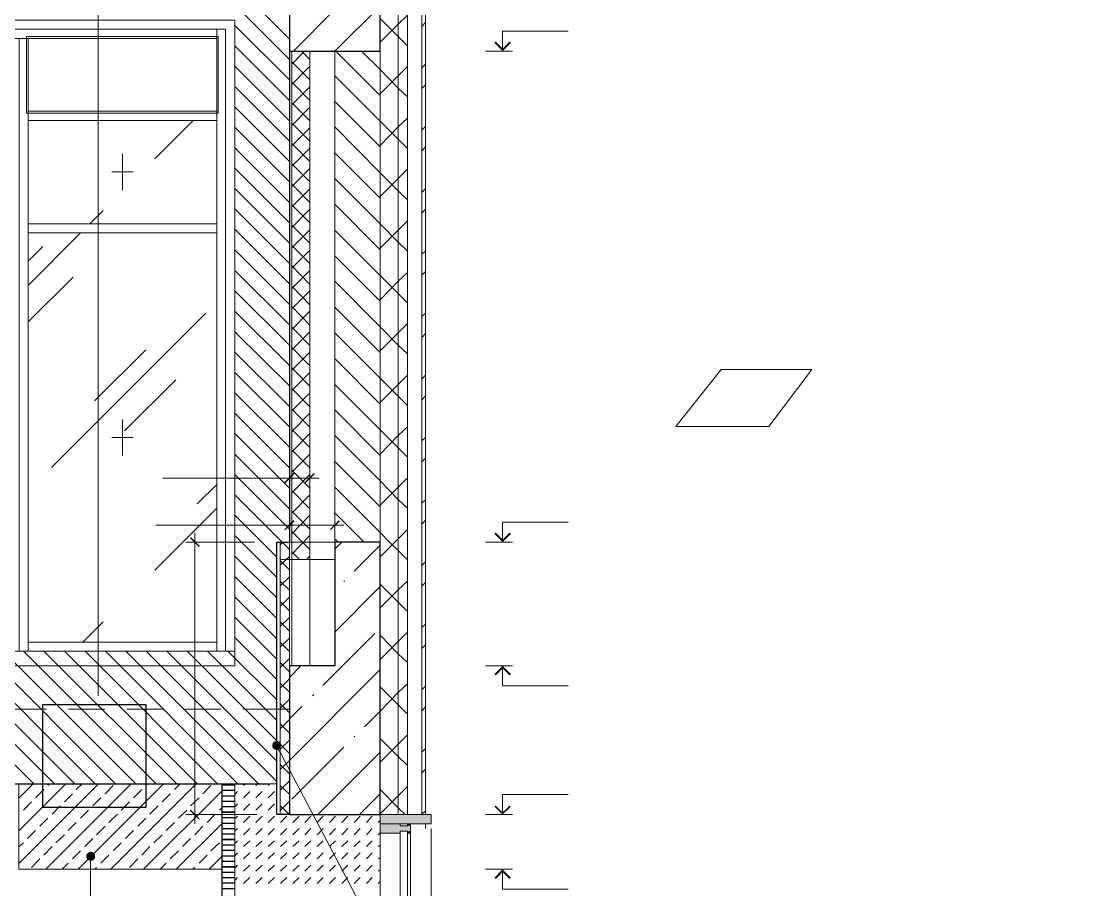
# Model space of a CAD drawing. Header units: millimetres. Extents: x -356862 to 418287, y 0 to 839748.
# Drawn here: x 350587 to 356496, y 796094 to 800869 of the extents above; entities that cross this region are included whole.
import ezdxf

# ---------------------------------------------------------------- set-up
doc = ezdxf.new("R2010")
doc.units = ezdxf.units.MM
doc.layers.add('PDF _Геометрия', color=7, linetype='Continuous', true_color=0xbababa)
doc.layers.add('PDF _Сплошная заливка', color=7, linetype='Continuous', true_color=0xf50000)

msp = doc.modelspace()

# ---------------------------------------------------------------- linework, layer by layer
at = {"layer": 'PDF _Геометрия', "color": 7, "lineweight": 9}
for points in [[(352560.7203, 805727.1998), (352560.7203, 796505.8288), (352789.3493, 796505.8288), (352789.3493, 805936.7764)], [(351760.5187, 800875.1836), (351760.5187, 797325.0828), (351760.5187, 797405.5264), (344008.3009, 797405.5264), (344008.3009, 797325.0828), (351760.5187, 797325.0828)], [(352310.9219, 800705.8288), (352310.9219, 798004.6191)], [(352560.7203, 798004.6191), (352560.7203, 800705.8288)], [(351760.5187, 796675.1836), (351760.5187, 793203.4094)], [(352560.7203, 795555.3248), (352560.7203, 796404.2159)]]:
    msp.add_lwpolyline(points, dxfattribs=at)
at = {"layer": 'PDF _Геометрия', "color": 7, "lineweight": 5}
for points in [[(352660.2163, 805936.7764), (352660.2163, 796505.8288)], [(352711.0227, 805936.7764), (352711.0227, 796505.8288)], [(352789.3493, 796505.8288), (352810.5187, 796505.8288), (352810.5187, 805936.7764)], [(350524.2284, 797085.8691), (350725.3372, 797085.8691)], [(350846.0026, 797085.8691), (351044.9945, 797085.8691)], [(351165.6598, 797085.8691), (351364.6518, 797085.8691)], [(351485.3171, 797085.8691), (351684.309, 797085.8691)], [(351804.9743, 797085.8691), (352061.1235, 797085.8691)], [(351760.5187, 796675.1836), (341408.7042, 796675.1836), (341408.7042, 796624.3772)], [(352810.5187, 796455.0224), (352810.5187, 796429.6191)]]:
    msp.add_lwpolyline(points, dxfattribs=at)
at = {"layer": 'PDF _Геометрия', "color": 161, "lineweight": 9, "true_color": 0x7f9fff}
for points in [[(341520.9018, 801525.0828), (341520.9018, 800875.1836), (343508.7042, 800875.1836), (343508.7042, 797405.5264), (341520.9018, 797405.5264), (341520.9018, 796675.1836), (351991.2647, 796675.1836), (351991.2647, 798004.6191), (352061.1235, 798004.6191), (352061.1235, 800705.8288), (352061.1235, 801525.0828), (352061.1235, 804905.8288), (352061.1235, 805487.9861), (351760.5187, 805487.9861), (351760.5187, 801605.5264), (344008.3009, 801605.5264), (344008.3009, 805487.9861), (343508.7042, 805487.9861), (343508.7042, 801605.5264), (341520.9018, 801605.5264)], [(344008.3009, 800875.1836), (351760.5187, 800875.1836), (351760.5187, 797405.5264), (344008.3009, 797405.5264)], [(352073.8251, 797909.357), (352173.3211, 797909.357), (352173.3211, 800705.8288), (352073.8251, 800705.8288)], [(352173.3211, 798004.6191), (352073.8251, 798004.6191), (352073.8251, 797325.0828), (352173.3211, 797325.0828)], [(350572.9179, 796205.224), (351690.6598, 796205.224), (351690.6598, 796675.1836), (350572.9179, 796675.1836)]]:
    msp.add_lwpolyline(points, close=True, dxfattribs=at)
at = {"layer": 'PDF _Геометрия', "color": 252, "lineweight": 18, "true_color": 0x989898}
msp.add_lwpolyline([(351009.0066, 797159.9619), (351009.0066, 805487.9861)], dxfattribs=at)
at = {"layer": 'PDF _Геометрия', "color": 161, "lineweight": 9, "true_color": 0x7f9fff}
for points in [[(352061.1235, 800659.2562), (351114.8534, 801605.5264)], [(352061.1235, 800771.4538), (351227.0509, 801605.5264)], [(352061.1235, 800547.0586), (351760.5187, 800847.6635)], [(352061.1235, 800434.8611), (351760.5187, 800735.4659)], [(352143.684, 800705.8288), (352073.8251, 800633.853)], [(352173.3211, 800659.2562), (352126.7485, 800705.8288)], [(352173.3211, 800547.0586), (352073.8251, 800646.5546)], [(352061.1235, 800322.6635), (351760.5187, 800623.2683)], [(352173.3211, 800623.2683), (352073.8251, 800521.6554)], [(352173.3211, 800434.8611), (352073.8251, 800534.357)], [(352061.1235, 800210.4659), (351760.5187, 800511.0707)], [(352173.3211, 800508.9538), (352073.8251, 800409.4578)], [(352173.3211, 800322.6635), (352073.8251, 800422.1594)], [(352061.1235, 800098.2683), (351760.5187, 800398.8732)], [(352173.3211, 800396.7562), (352073.8251, 800297.2603)], [(352061.1235, 799986.0707), (351760.5187, 800286.6756)], [(352173.3211, 800210.4659), (352073.8251, 800309.9619)], [(352173.3211, 800284.5586), (352073.8251, 800185.0627)], [(352061.1235, 799873.8732), (351760.5187, 800174.478)], [(352173.3211, 800098.2683), (352073.8251, 800197.7643)], [(352173.3211, 800172.3611), (352073.8251, 800072.8651)], [(352061.1235, 799761.6756), (351760.5187, 800062.2804)], [(352173.3211, 799986.0707), (352073.8251, 800085.5667)], [(352173.3211, 800060.1635), (352073.8251, 799960.6675)], [(352061.1235, 799649.478), (351760.5187, 799950.0828)], [(352173.3211, 799873.8732), (352073.8251, 799973.3691)], [(352173.3211, 799947.9659), (352073.8251, 799848.4699)], [(352061.1235, 799537.2804), (351760.5187, 799837.8853)], [(352173.3211, 799761.6756), (352073.8251, 799861.1715)], [(352173.3211, 799835.7683), (352073.8251, 799736.2724)], [(352061.1235, 799425.0828), (351760.5187, 799725.6877)], [(352173.3211, 799649.478), (352073.8251, 799748.974)], [(352173.3211, 799723.5707), (352073.8251, 799624.0748)], [(352173.3211, 799537.2804), (352073.8251, 799636.7764)], [(352061.1235, 799312.8853), (351760.5187, 799613.4901)], [(352173.3211, 799611.3732), (352073.8251, 799511.8772)], [(352173.3211, 799422.9659), (352073.8251, 799524.5788)], [(352061.1235, 799200.6877), (351760.5187, 799499.1756)], [(352173.3211, 799499.1756), (352073.8251, 799399.6796)], [(352173.3211, 799310.7683), (352073.8251, 799412.3812)], [(352061.1235, 799088.4901), (351760.5187, 799386.978)], [(352173.3211, 799386.978), (352073.8251, 799287.482)], [(352173.3211, 799198.5707), (352073.8251, 799300.1836)], [(352061.1235, 798976.2925), (351760.5187, 799274.7804)], [(352173.3211, 799274.7804), (352073.8251, 799175.2844)], [(352173.3211, 799086.3732), (352073.8251, 799187.9861)], [(352061.1235, 798864.0949), (351760.5187, 799162.5828)], [(352173.3211, 799162.5828), (352073.8251, 799063.0869)], [(352061.1235, 798751.8974), (351760.5187, 799050.3853)], [(352173.3211, 798974.1756), (352073.8251, 799075.7885)], [(352173.3211, 799050.3853), (352073.8251, 798950.8893)], [(352061.1235, 798639.6998), (351760.5187, 798938.1877)], [(352173.3211, 798861.978), (352073.8251, 798963.5909)], [(352173.3211, 798938.1877), (352073.8251, 798838.6917)], [(352061.1235, 798527.5022), (351760.5187, 798825.9901)], [(352173.3211, 798749.7804), (352073.8251, 798849.2764)], [(352173.3211, 798825.9901), (352073.8251, 798726.4941)], [(352061.1235, 798413.1877), (351760.5187, 798713.7925)], [(352173.3211, 798637.5828), (352073.8251, 798737.0788)], [(352173.3211, 798713.7925), (352073.8251, 798614.2965)], [(352061.1235, 798300.9901), (351760.5187, 798601.5949)], [(352173.3211, 798525.3853), (352073.8251, 798624.8812)], [(352173.3211, 798601.5949), (352073.8251, 798502.099)], [(352061.1235, 798188.7925), (351760.5187, 798489.3974)], [(352173.3211, 798413.1877), (352073.8251, 798512.6836)], [(352173.3211, 798489.3974), (352073.8251, 798389.9014)], [(352173.3211, 798300.9901), (352073.8251, 798400.4861)], [(352061.1235, 798076.5949), (351760.5187, 798377.1998)], [(352173.3211, 798377.1998), (352073.8251, 798275.5869)], [(352173.3211, 798188.7925), (352073.8251, 798288.2885)], [(352020.9018, 798004.6191), (351760.5187, 798265.0022)], [(352173.3211, 798265.0022), (352073.8251, 798163.3893)], [(352173.3211, 798076.5949), (352073.8251, 798176.0909)], [(351991.2647, 797922.0586), (351760.5187, 798152.8046)], [(352173.3211, 798152.8046), (352073.8251, 798051.1917)], [(352173.3211, 797964.3974), (352073.8251, 798063.8933)], [(351991.2647, 797809.8611), (351760.5187, 798040.607)], [(352173.3211, 798040.607), (352073.8251, 797938.9941)], [(351991.2647, 797697.6635), (351760.5187, 797928.4094)], [(352116.1638, 797909.357), (352073.8251, 797951.6957)], [(352173.3211, 797928.4094), (352154.2687, 797909.357)], [(351991.2647, 797585.4659), (351760.5187, 797816.2119)], [(351991.2647, 797473.2683), (351760.5187, 797704.0143)], [(351991.2647, 797361.0707), (351760.5187, 797591.8167)], [(351991.2647, 797248.8732), (351760.5187, 797479.6191)], [(350655.4784, 796675.1836), (349925.1356, 797405.5264)], [(350767.6759, 796675.1836), (350037.3332, 797405.5264)], [(350879.8735, 796675.1836), (350149.5308, 797405.5264)], [(350992.0711, 796675.1836), (350261.7284, 797405.5264)], [(351104.2687, 796675.1836), (350373.9259, 797405.5264)], [(351216.4663, 796675.1836), (350486.1235, 797405.5264)], [(351328.6638, 796675.1836), (350598.3211, 797405.5264)], [(351440.8614, 796675.1836), (350710.5187, 797405.5264)], [(351553.059, 796675.1836), (350822.7163, 797405.5264)], [(351665.2566, 796675.1836), (350937.0308, 797405.5264)], [(351777.4542, 796675.1836), (351049.2284, 797405.5264)], [(351891.7687, 796675.1836), (351161.4259, 797405.5264)], [(351991.2647, 796687.8853), (351273.6235, 797405.5264)], [(351991.2647, 796800.0828), (351385.8211, 797405.5264)], [(351991.2647, 796912.2804), (351498.0187, 797405.5264)], [(351991.2647, 797024.478), (351610.2163, 797405.5264)], [(351991.2647, 797136.6756), (351722.4138, 797405.5264)]]:
    msp.add_lwpolyline(points, dxfattribs=at)
at = {"layer": 'PDF _Геометрия', "color": 7, "lineweight": 30}
for points in [[(352061.1235, 801525.0828), (352061.1235, 800705.8288), (352560.7203, 800705.8288), (352560.7203, 801525.0828)], [(352310.9219, 797325.0828), (352061.1235, 797325.0828), (352061.1235, 796505.8288), (352560.7203, 796505.8288), (352560.7203, 798004.6191), (352310.9219, 798004.6191)]]:
    msp.add_lwpolyline(points, close=True, dxfattribs=at)
at = {"layer": 'PDF _Геометрия', "color": 8, "lineweight": 9, "true_color": 0x808080}
for points in [[(352310.9219, 800705.8288), (352560.7203, 800953.5103)], [(352084.4098, 800705.8288), (352302.4542, 800925.9901)], [(352560.7203, 800754.5183), (352660.2163, 800854.0143), (352711.0227, 800902.7038)], [(352711.0227, 800735.4659), (352660.2163, 800786.2724), (352560.7203, 800885.7683)], [(352789.3493, 800841.3127), (352810.5187, 800862.482)], [(352560.7203, 800462.3812), (352317.2727, 800705.8288)], [(352711.0227, 800453.9135), (352660.2163, 800502.603), (352560.7203, 800604.2159), (352456.9905, 800705.8288)], [(352560.7203, 800470.849), (352660.2163, 800570.3449), (352711.0227, 800621.1514)], [(352789.3493, 800614.8006), (352810.5187, 800633.853)], [(352711.0227, 800170.2441), (352660.2163, 800221.0506), (352560.7203, 800320.5465), (352310.9219, 800570.3449)], [(352789.3493, 800500.4861), (352810.5187, 800519.5385)], [(352560.7203, 800178.7119), (352310.9219, 800428.5103)], [(352711.0227, 799888.6917), (352660.2163, 799937.3812), (352560.7203, 800036.8772), (352310.9219, 800288.7925)], [(352560.7203, 800187.1796), (352660.2163, 800288.7925), (352711.0227, 800337.482)], [(352789.3493, 800271.857), (352810.5187, 800290.9094)], [(352789.3493, 800157.5425), (352810.5187, 800178.7119)], [(352560.7203, 799897.1594), (352310.9219, 800146.9578)], [(352560.7203, 799905.6272), (352660.2163, 800005.1232), (352711.0227, 800055.9296)], [(352711.0227, 799605.0224), (352660.2163, 799655.8288), (352560.7203, 799755.3248), (352310.9219, 800005.1232)], [(352789.3493, 799928.9135), (352810.5187, 799950.0828)], [(352560.7203, 799613.4901), (352310.9219, 799863.2885)], [(352789.3493, 799814.599), (352810.5187, 799835.7683)], [(352560.7203, 799621.9578), (352660.2163, 799721.4538), (352711.0227, 799772.2603)], [(352711.0227, 799321.353), (352660.2163, 799372.1594), (352560.7203, 799471.6554), (352310.9219, 799721.4538)], [(352560.7203, 799329.8207), (352310.9219, 799579.6191)], [(352789.3493, 799588.0869), (352810.5187, 799607.1393)], [(352560.7203, 799338.2885), (352660.2163, 799439.9014), (352711.0227, 799488.5909)], [(352789.3493, 799473.7724), (352810.5187, 799492.8248)], [(352711.0227, 799039.8006), (352660.2163, 799088.4901), (352560.7203, 799190.103), (352310.9219, 799439.9014)], [(352560.7203, 799048.2683), (352310.9219, 799298.0667)], [(352789.3493, 799245.1433), (352810.5187, 799264.1957)], [(352560.7203, 799056.7361), (352660.2163, 799156.232), (352711.0227, 799207.0385)], [(352711.0227, 798756.1312), (352660.2163, 798806.9377), (352560.7203, 798906.4336), (352310.9219, 799156.232)], [(352789.3493, 799130.8288), (352810.5187, 799151.9982)], [(352560.7203, 798764.599), (352310.9219, 799014.3974)], [(352711.0227, 798472.4619), (352660.2163, 798523.2683), (352560.7203, 798622.7643), (352310.9219, 798872.5627)], [(352560.7203, 798773.0667), (352660.2163, 798872.5627), (352711.0227, 798923.3691)], [(352789.3493, 798902.1998), (352810.5187, 798923.3691)], [(352789.3493, 798787.8853), (352810.5187, 798809.0546)], [(352560.7203, 798480.9296), (352310.9219, 798732.8449)], [(352560.7203, 798489.3974), (352660.2163, 798591.0103), (352711.0227, 798639.6998)], [(352711.0227, 798190.9094), (352660.2163, 798239.599), (352560.7203, 798341.2119), (352310.9219, 798591.0103)], [(352789.3493, 798561.3732), (352810.5187, 798580.4256)], [(352789.3493, 798447.0586), (352810.5187, 798466.1111)], [(352560.7203, 798199.3772), (352310.9219, 798449.1756)], [(352560.7203, 798207.8449), (352660.2163, 798307.3409), (352711.0227, 798358.1474)], [(352711.0227, 797907.2401), (352660.2163, 797958.0465), (352611.5268, 798004.6191), (352560.7203, 798057.5425), (352310.9219, 798307.3409)], [(352789.3493, 798218.4296), (352810.5187, 798237.482)], [(352471.809, 798004.6191), (352310.9219, 798165.5062)], [(352789.3493, 798104.1151), (352810.5187, 798125.2844)], [(352560.7203, 797924.1756), (352641.1638, 798004.6191), (352660.2163, 798023.6715), (352711.0227, 798074.478)], [(352329.9743, 798004.6191), (352310.9219, 798023.6715)], [(352310.9219, 797966.5143), (352349.0268, 798004.6191)], [(352416.7687, 797845.849), (352560.7203, 797987.6836)], [(352789.3493, 797875.4861), (352810.5187, 797896.6554)], [(352310.9219, 797509.2562), (352560.7203, 797761.1715)], [(352359.6114, 797788.6917), (352363.8453, 797792.9256)], [(352560.7203, 797642.6232), (352660.2163, 797742.1191), (352711.0227, 797790.8086)], [(352711.0227, 797623.5707), (352660.2163, 797674.3772), (352560.7203, 797773.8732)], [(352789.3493, 797763.2885), (352810.5187, 797782.3409)], [(352560.7203, 797358.9538), (352660.2163, 797458.4498), (352711.0227, 797509.2562)], [(352789.3493, 797534.6594), (352810.5187, 797553.7119)], [(352245.2969, 797217.1191), (352353.2606, 797325.0828), (352531.0832, 797502.9054)], [(352711.0227, 797342.0183), (352660.2163, 797390.7078), (352560.7203, 797492.3207)], [(352789.3493, 797420.3449), (352810.5187, 797439.3974)], [(352061.1235, 797259.4578), (352124.6316, 797325.0828)], [(352061.1235, 796804.3167), (352560.7203, 797303.9135)], [(352473.9259, 796988.4901), (352560.7203, 797075.2844), (352660.2163, 797176.8974), (352711.0227, 797225.5869)], [(352188.1397, 797159.9619), (352194.4905, 797166.3127)], [(352711.0227, 797058.349), (352660.2163, 797109.1554), (352560.7203, 797208.6514)], [(352789.3493, 797191.7159), (352810.5187, 797212.8853)], [(352061.1235, 797032.9457), (352130.9824, 797102.8046)], [(352789.3493, 797077.4014), (352810.5187, 797098.5707)], [(352416.7687, 796933.4498), (352421.0026, 796937.6836)], [(352560.7203, 796793.732), (352660.2163, 796893.228), (352711.0227, 796944.0344)], [(352711.0227, 796776.7965), (352660.2163, 796825.4861), (352560.7203, 796924.982)], [(352073.8251, 796590.5062), (352359.6114, 796876.2925)], [(352789.3493, 796848.7724), (352810.5187, 796869.9417)], [(352217.7768, 796505.8288), (352560.7203, 796848.7724)], [(352789.3493, 796736.5748), (352810.5187, 796755.6272)], [(352560.7203, 796510.0627), (352660.2163, 796609.5586), (352711.0227, 796660.3651)], [(352698.3211, 796505.8288), (352660.2163, 796543.9336), (352560.7203, 796643.4296)], [(352446.4058, 796505.8288), (352560.7203, 796620.1433)], [(352789.3493, 796507.9457), (352810.5187, 796526.9982)]]:
    msp.add_lwpolyline(points, dxfattribs=at)
at = {"layer": 'PDF _Геометрия', "color": 252, "lineweight": 5, "true_color": 0x989898}
for points in [[(345170.4985, 800826.4941), (346256.4864, 800826.4941), (347342.4743, 800826.4941), (348426.3453, 800826.4941), (349512.3332, 800826.4941), (350598.3211, 800826.4941), (351661.0227, 800826.4941), (351661.0227, 800775.6877), (350598.3211, 800775.6877), (349512.3332, 800775.6877), (348426.3453, 800775.6877), (347342.4743, 800775.6877), (346256.4864, 800775.6877), (345170.4985, 800775.6877), (344059.1074, 800775.6877), (344059.1074, 800826.4941)], [(351709.7122, 800350.1836), (351709.7122, 799729.9215), (351709.7122, 797405.5264), (351661.0227, 797405.5264), (351661.0227, 799729.9215), (351661.0227, 800350.1836), (351661.0227, 800826.4941), (351709.7122, 800826.4941)], [(350623.7243, 800350.1836), (350623.7243, 799729.9215), (350623.7243, 797405.5264), (350575.0348, 797405.5264), (350575.0348, 799729.9215), (350575.0348, 800350.1836), (350575.0348, 800775.6877), (350623.7243, 800775.6877)], [(351661.0227, 800375.5869), (351661.0227, 800324.7804), (350623.7243, 800324.7804), (350623.7243, 800375.5869)], [(351661.0227, 799755.3248), (351661.0227, 799706.6353), (350623.7243, 799706.6353), (350623.7243, 799755.3248)], [(350623.7243, 797405.5264), (350623.7243, 797454.2159), (351661.0227, 797454.2159), (351661.0227, 797405.5264)]]:
    msp.add_lwpolyline(points, close=True, dxfattribs=at)
at = {"layer": 'PDF _Геометрия', "color": 7, "lineweight": 5}
for points in [[(350615.2566, 800365.0022), (351669.4905, 800365.0022), (351669.4905, 800786.2724), (350615.2566, 800786.2724)], [(352670.8009, 796414.8006), (352670.8009, 795544.7401), (352711.0227, 795544.7401), (352711.0227, 796414.8006)]]:
    msp.add_lwpolyline(points, close=True, dxfattribs=at)
at = {"layer": 'PDF _Геометрия', "color": 112, "lineweight": 0, "true_color": 0x00b85c}
for points, const_width in [([(353276.2445, 800755.5768), (353233.9058, 800713.2381), (353192.6255, 800755.5768)], 10.4783), ([(353276.2445, 798054.3671), (353233.9058, 798012.0284), (353192.6255, 798054.3671)], 10.4783), ([(353276.2445, 797275.3349), (353233.9058, 797317.6736), (353192.6255, 797275.3349)], 10.4783), ([(353276.2445, 796553.4599), (353233.9058, 796512.1796), (353192.6255, 796553.4599)], 8.9814), ([(353276.2445, 796155.476), (353233.9058, 796197.8147), (353192.6255, 796155.476)], 10.4783)]:
    msp.add_lwpolyline(points, dxfattribs=dict(at, const_width=const_width))
at = {"layer": 'PDF _Геометрия', "color": 112, "lineweight": 5, "true_color": 0x00b85c}
for points in [[(353233.9058, 800705.8288), (353233.9058, 800815.9094), (353593.7848, 800815.9094)], [(353140.7606, 800705.8288), (353288.9461, 800705.8288)], [(353233.9058, 798004.6191), (353233.9058, 798114.6998), (353593.7848, 798114.6998)], [(353140.7606, 798004.6191), (353288.9461, 798004.6191)], [(353140.7606, 797325.0828), (353288.9461, 797325.0828)], [(353233.9058, 797325.0828), (353233.9058, 797215.0022), (353593.7848, 797215.0022)], [(353233.9058, 796505.8288), (353233.9058, 796615.9094), (353593.7848, 796615.9094)], [(353140.7606, 796505.8288), (353288.9461, 796505.8288)], [(353140.7606, 796205.224), (353288.9461, 796205.224)], [(353233.9058, 796205.224), (353233.9058, 796095.1433), (353593.7848, 796095.1433)]]:
    msp.add_lwpolyline(points, dxfattribs=at)
at = {"layer": 'PDF _Геометрия', "color": 161, "lineweight": 30, "true_color": 0x7f9fff}
for points in [[(352061.1235, 800705.8288), (352061.1235, 798004.6191)], [(341508.2001, 796675.1836), (351948.9259, 796675.1836)]]:
    msp.add_lwpolyline(points, dxfattribs=at)
at = {"layer": 'PDF _Геометрия', "color": 254, "lineweight": 5, "true_color": 0xdcdcdc}
for points in [[(351320.1961, 800113.0869), (351531.8897, 800324.7804)], [(351142.3735, 800140.607), (351142.3735, 799941.6151)], [(351083.0993, 800041.1111), (351201.6477, 800041.1111)], [(350962.434, 799755.3248), (351036.5268, 799829.4175)], [(350623.7243, 799416.6151), (350911.6276, 799706.6353)], [(350623.7243, 799549.982), (350704.1679, 799630.4256)], [(350623.7243, 799217.6232), (350871.4058, 799463.1877)], [(350752.8574, 798415.3046), (351601.7485, 799264.1957)], [(350987.8372, 798781.5344), (351271.5066, 799063.0869)], [(351152.9582, 798616.4135), (351436.6276, 798897.9659)], [(351142.3735, 798679.9215), (351142.3735, 798480.9296)], [(351083.0993, 798580.4256), (351201.6477, 798580.4256)], [(351553.059, 798216.3127), (351661.0227, 798322.1594)], [(351320.1961, 797850.0828), (351661.0227, 798190.9094)], [(350924.3292, 797454.2159), (351036.5268, 797566.4135)], [(350572.9179, 796596.857), (350651.2445, 796675.1836)], [(350572.9179, 796416.9175), (350831.184, 796675.1836)], [(350572.9179, 796236.978), (351011.1235, 796675.1836)], [(350663.9461, 796598.974), (350710.5187, 796643.4296)], [(350721.1034, 796205.224), (351191.063, 796675.1836)], [(350731.688, 796666.7159), (350740.1558, 796675.1836)], [(350888.3413, 796643.4296), (350920.0953, 796675.1836)], [(350898.9259, 796205.224), (351368.8856, 796675.1836)], [(351047.1114, 796620.1433), (351091.5671, 796666.7159)], [(351078.8655, 796205.224), (351548.8251, 796675.1836)], [(351203.7647, 796598.974), (351248.2203, 796643.4296)], [(351258.805, 796205.224), (351690.6598, 796637.0788)], [(351271.5066, 796666.7159), (351279.9743, 796675.1836)], [(351428.1598, 796643.4296), (351459.9138, 796675.1836)], [(351584.813, 796620.1433), (351629.2687, 796666.7159)], [(351760.5187, 796670.9498), (351690.6598, 796670.9498)], [(351760.5187, 796641.3127), (351690.6598, 796641.3127)], [(350598.3211, 796531.232), (350642.7768, 796575.6877)], [(350822.7163, 796575.6877), (350867.1719, 796620.1433)], [(350979.3695, 796554.5183), (351023.8251, 796598.974)], [(351136.0227, 796531.232), (351180.4784, 796575.6877)], [(351360.4179, 796575.6877), (351404.8735, 796620.1433)], [(351517.0711, 796554.5183), (351563.6437, 796598.974)], [(351760.5187, 796607.4417), (351690.6598, 796607.4417)], [(351760.5187, 796577.8046), (351690.6598, 796577.8046)], [(350754.9743, 796507.9457), (350799.43, 796554.5183)], [(350911.6276, 796486.7764), (350956.0832, 796531.232)], [(351068.2808, 796463.4901), (351114.8534, 796507.9457)], [(351292.6759, 796507.9457), (351339.2485, 796554.5183)], [(351451.4461, 796486.7764), (351495.9018, 796531.232)], [(351608.0993, 796463.4901), (351652.555, 796507.9457)], [(351675.8413, 796531.232), (351690.6598, 796546.0506)], [(351760.5187, 796548.1675), (351690.6598, 796548.1675)], [(351760.5187, 796520.6474), (351690.6598, 796520.6474)], [(350687.2324, 796442.3207), (350731.688, 796486.7764)], [(350843.8856, 796419.0344), (350888.3413, 796463.4901)], [(351227.0509, 796442.3207), (351271.5066, 796486.7764)], [(351383.7042, 796419.0344), (351428.1598, 796463.4901)], [(351760.5187, 796457.1393), (351690.6598, 796457.1393), (351438.7445, 796205.224)], [(351760.5187, 796491.0103), (351690.6598, 796491.0103)], [(350619.4905, 796374.5788), (350663.9461, 796419.0344)], [(350776.1437, 796351.2925), (350822.7163, 796395.7482)], [(351000.5388, 796395.7482), (351047.1114, 796442.3207)], [(351159.309, 796374.5788), (351203.7647, 796419.0344)], [(351315.9622, 796351.2925), (351360.4179, 796395.7482)], [(351540.3574, 796395.7482), (351584.813, 796442.3207)], [(351760.5187, 796427.5022), (351690.6598, 796427.5022)], [(351760.5187, 796397.8651), (351690.6598, 796397.8651)], [(350572.9179, 796328.0062), (350598.3211, 796351.2925)], [(350710.5187, 796283.5506), (350754.9743, 796330.1232)], [(350934.9138, 796330.1232), (350979.3695, 796374.5788)], [(351091.5671, 796306.8369), (351136.0227, 796351.2925)], [(351248.2203, 796283.5506), (351292.6759, 796330.1232)], [(351472.6155, 796330.1232), (351517.0711, 796374.5788)], [(351629.2687, 796306.8369), (351675.8413, 796351.2925)], [(351760.5187, 796370.3449), (351690.6598, 796370.3449)], [(351760.5187, 796340.7078), (351690.6598, 796340.7078)], [(350867.1719, 796262.3812), (350911.6276, 796306.8369)], [(351023.8251, 796239.0949), (351068.2808, 796283.5506)], [(351404.8735, 796262.3812), (351451.4461, 796306.8369)], [(351563.6437, 796239.0949), (351608.0993, 796283.5506)], [(351760.5187, 796277.1998), (351690.6598, 796277.1998), (351618.684, 796205.224)], [(351760.5187, 796311.0707), (351690.6598, 796311.0707)], [(350642.7768, 796215.8086), (350687.2324, 796262.3812)], [(350810.0147, 796205.224), (350843.8856, 796239.0949)], [(350989.9542, 796205.224), (351000.5388, 796215.8086)], [(351180.4784, 796215.8086), (351227.0509, 796262.3812)], [(351349.8332, 796205.224), (351383.7042, 796239.0949)], [(351527.6558, 796205.224), (351540.3574, 796215.8086)], [(351760.5187, 796247.5627), (351690.6598, 796247.5627)], [(351760.5187, 796217.9256), (351690.6598, 796217.9256)], [(351760.5187, 796190.4054), (351690.6598, 796190.4054)], [(351760.5187, 796160.7683), (351690.6598, 796160.7683)], [(351760.5187, 796131.1312), (351690.6598, 796131.1312)], [(351760.5187, 796097.2603), (351690.6598, 796097.2603)]]:
    msp.add_lwpolyline(points, dxfattribs=at)
at = {"layer": 'PDF _Геометрия', "color": 1, "lineweight": 20}
msp.add_lwpolyline([(354186.5268, 798641.8167), (354698.8251, 798641.8167), (354935.9219, 798955.1232), (354436.3251, 798955.1232)], close=True, dxfattribs=at)
at = {"layer": 'PDF _Геометрия', "color": 7, "lineweight": 18}
for points in [[(352061.1235, 798406.8369), (352061.1235, 798055.4256), (352061.1235, 798146.4538)], [(352173.3211, 798055.4256), (352173.3211, 798406.8369)], [(351364.6518, 798356.0304), (352061.1235, 798356.0304)], [(352224.1276, 798356.0304), (352010.3171, 798356.0304)], [(352310.9219, 798055.4256), (352310.9219, 798146.4538)], [(351326.5469, 798097.7643), (352061.1235, 798097.7643)], [(351540.3574, 796455.0224), (351540.3574, 798055.4256)], [(352010.3171, 798097.7643), (352359.6114, 798097.7643)], [(351868.4824, 798004.6191), (351491.6679, 798004.6191)], [(351881.184, 796505.8288), (351491.6679, 796505.8288)]]:
    msp.add_lwpolyline(points, dxfattribs=at)
at = {"layer": 'PDF _Геометрия', "color": 93, "lineweight": 30, "true_color": 0x5cb85c}
for points in [[(352061.1235, 796505.8288), (351991.2647, 796505.8288), (351991.2647, 798004.6191), (352061.1235, 798004.6191)], [(351760.5187, 793203.4094), (351690.6598, 793203.4094), (351690.6598, 796675.1836), (351760.5187, 796675.1836)]]:
    msp.add_lwpolyline(points, dxfattribs=at)
at = {"layer": 'PDF _Геометрия', "color": 93, "lineweight": 5, "true_color": 0x5cb85c}
for points in [[(352027.2526, 798004.6191), (352010.3171, 797989.8006)], [(352061.1235, 797964.3974), (352020.9018, 798004.6191)], [(352061.1235, 797926.2925), (352010.3171, 797877.603)], [(352061.1235, 797852.1998), (352010.3171, 797903.0062)], [(352061.1235, 797814.0949), (352010.3171, 797765.4054)], [(352061.1235, 797740.0022), (352010.3171, 797790.8086)], [(352061.1235, 797701.8974), (352010.3171, 797653.2078)], [(352061.1235, 797627.8046), (352010.3171, 797678.6111)], [(352061.1235, 797589.6998), (352010.3171, 797541.0103)], [(352061.1235, 797515.607), (352010.3171, 797566.4135)], [(352061.1235, 797477.5022), (352010.3171, 797426.6957)], [(352061.1235, 797403.4094), (352010.3171, 797454.2159)], [(352061.1235, 797365.3046), (352010.3171, 797314.4982)], [(352061.1235, 797291.2119), (352010.3171, 797342.0183)], [(352061.1235, 797253.107), (352010.3171, 797202.3006)], [(352061.1235, 797179.0143), (352010.3171, 797229.8207)], [(352061.1235, 797140.9094), (352010.3171, 797090.103)], [(352061.1235, 797066.8167), (352010.3171, 797117.6232)], [(352061.1235, 797028.7119), (352010.3171, 796977.9054)], [(352061.1235, 796954.6191), (352010.3171, 797005.4256)], [(352061.1235, 796916.5143), (352010.3171, 796865.7078)], [(352061.1235, 796842.4215), (352010.3171, 796893.228)], [(352061.1235, 796804.3167), (352010.3171, 796753.5103)], [(352061.1235, 796730.224), (352010.3171, 796781.0304)], [(352061.1235, 796692.1191), (352010.3171, 796641.3127)], [(352061.1235, 796618.0264), (352010.3171, 796666.7159)], [(352061.1235, 796579.9215), (352010.3171, 796529.1151)], [(352061.1235, 796505.8288), (352010.3171, 796554.5183)]]:
    msp.add_lwpolyline(points, dxfattribs=at)
for points in [[(352061.1235, 796505.8288), (352010.3171, 796505.8288), (352010.3171, 798004.6191), (352061.1235, 798004.6191)], [(352010.3171, 798004.6191), (352310.9219, 798004.6191), (352310.9219, 797909.357), (352010.3171, 797909.357)], [(351760.5187, 793203.4094), (351690.6598, 793203.4094), (351690.6598, 796675.1836), (351760.5187, 796675.1836)]]:
    msp.add_lwpolyline(points, close=True, dxfattribs=at)
at = {"layer": 'PDF _Геометрия', "color": 252, "lineweight": 30, "true_color": 0x989898}
msp.add_lwpolyline([(350704.1679, 797111.2724), (351271.5066, 797111.2724), (351271.5066, 796546.0506), (350704.1679, 796546.0506)], close=True, dxfattribs=at)
at = {"layer": 'PDF _Геометрия', "color": 251, "lineweight": 20, "true_color": 0x545454}
for points in [[(352001.8493, 796863.5909), (352014.5509, 796842.4215), (353047.6155, 794880.0224), (353140.7606, 794880.0224), (356496.1034, 794880.0224)], [(350966.6679, 796251.7965), (350966.6679, 796226.3933), (350951.8493, 792597.9659), (350858.7042, 792597.9659), (347547.8171, 792597.9659)]]:
    msp.add_lwpolyline(points, dxfattribs=at)
at = {"layer": 'PDF _Геометрия', "color": 254, "lineweight": 5, "true_color": 0xdcdcdc}
for points in [[(351690.6598, 796668.8328), (351760.5187, 796668.8328)], [(351690.6598, 796639.1957), (351760.5187, 796639.1957)], [(351690.6598, 796609.5586), (351760.5187, 796609.5586)], [(351690.6598, 796579.9215), (351760.5187, 796579.9215)], [(351690.6598, 796550.2844), (351760.5187, 796550.2844)], [(351690.6598, 796518.5304), (351760.5187, 796518.5304)], [(351690.6598, 796488.8933), (351760.5187, 796488.8933)], [(351690.6598, 796459.2562), (351760.5187, 796459.2562)], [(351690.6598, 796429.6191), (351760.5187, 796429.6191)], [(351690.6598, 796399.982), (351760.5187, 796399.982)], [(351690.6598, 796368.228), (351760.5187, 796368.228)], [(351690.6598, 796338.5909), (351760.5187, 796338.5909)], [(351690.6598, 796308.9538), (351760.5187, 796308.9538)], [(351690.6598, 796279.3167), (351760.5187, 796279.3167)], [(351690.6598, 796249.6796), (351760.5187, 796249.6796)], [(351690.6598, 796220.0425), (351760.5187, 796220.0425)], [(351690.6598, 796188.2885), (351760.5187, 796188.2885)], [(351690.6598, 796158.6514), (351760.5187, 796158.6514)], [(351690.6598, 796129.0143), (351760.5187, 796129.0143)], [(351690.6598, 796099.3772), (351760.5187, 796099.3772)]]:
    msp.add_lwpolyline(points, close=True, dxfattribs=at)
at = {"layer": 'PDF _Геометрия', "color": 7, "lineweight": 18}
msp.add_lwpolyline([(351760.5187, 796675.1836), (351991.2647, 796675.1836), (351991.2647, 796505.8288), (352560.7203, 796505.8288), (352560.7203, 793203.4094), (351760.5187, 793203.4094)], close=True, dxfattribs=at)
at = {"layer": 'PDF _Геометрия', "lineweight": 18}
for points in [[(351760.5187, 796615.9094), (351775.3372, 796632.8449)], [(351809.2082, 796666.7159), (351819.7929, 796675.1836)], [(351809.2082, 796598.974), (351843.0792, 796632.8449)], [(351876.9501, 796666.7159), (351885.4179, 796675.1836)], [(351876.9501, 796598.974), (351910.8211, 796632.8449)], [(351944.6921, 796666.7159), (351953.1598, 796675.1836)], [(351944.6921, 796598.974), (351978.563, 796632.8449)], [(351760.5187, 796548.1675), (351775.3372, 796565.103)], [(351809.2082, 796531.232), (351843.0792, 796565.103)], [(351876.9501, 796531.232), (351910.8211, 796565.103)], [(351944.6921, 796531.232), (351978.563, 796565.103)], [(351760.5187, 796482.5425), (351775.3372, 796497.3611)], [(351809.2082, 796463.4901), (351843.0792, 796497.3611)], [(351876.9501, 796463.4901), (351910.8211, 796497.3611)], [(351944.6921, 796463.4901), (351978.563, 796497.3611)], [(352012.434, 796463.4901), (352046.305, 796497.3611)], [(352080.1759, 796463.4901), (352114.0469, 796497.3611)], [(352145.8009, 796463.4901), (352179.6719, 796497.3611)], [(352213.5429, 796463.4901), (352247.4138, 796497.3611)], [(352281.2848, 796463.4901), (352315.1558, 796497.3611)], [(352349.0268, 796463.4901), (352382.8977, 796497.3611)], [(352416.7687, 796463.4901), (352450.6397, 796497.3611)], [(352484.5106, 796463.4901), (352516.2647, 796497.3611)], [(352550.1356, 796463.4901), (352560.7203, 796474.0748)], [(351760.5187, 796414.8006), (351775.3372, 796429.6191)], [(351809.2082, 796395.7482), (351843.0792, 796429.6191)], [(351876.9501, 796395.7482), (351910.8211, 796429.6191)], [(351944.6921, 796395.7482), (351978.563, 796429.6191)], [(352012.434, 796395.7482), (352046.305, 796429.6191)], [(352080.1759, 796395.7482), (352114.0469, 796429.6191)], [(352145.8009, 796395.7482), (352179.6719, 796429.6191)], [(352213.5429, 796395.7482), (352247.4138, 796429.6191)], [(352281.2848, 796395.7482), (352315.1558, 796429.6191)], [(352349.0268, 796395.7482), (352382.8977, 796429.6191)], [(352416.7687, 796395.7482), (352450.6397, 796429.6191)], [(352484.5106, 796395.7482), (352516.2647, 796429.6191)], [(352550.1356, 796395.7482), (352560.7203, 796406.3328)], [(351760.5187, 796347.0586), (351775.3372, 796361.8772)], [(351809.2082, 796330.1232), (351843.0792, 796361.8772)], [(351876.9501, 796330.1232), (351910.8211, 796361.8772)], [(351944.6921, 796330.1232), (351978.563, 796361.8772)], [(352012.434, 796330.1232), (352046.305, 796361.8772)], [(352080.1759, 796330.1232), (352114.0469, 796361.8772)], [(352145.8009, 796330.1232), (352179.6719, 796361.8772)], [(352213.5429, 796330.1232), (352247.4138, 796361.8772)], [(352281.2848, 796330.1232), (352315.1558, 796361.8772)], [(352349.0268, 796330.1232), (352382.8977, 796361.8772)], [(352416.7687, 796330.1232), (352450.6397, 796361.8772)], [(352484.5106, 796330.1232), (352516.2647, 796361.8772)], [(352550.1356, 796330.1232), (352560.7203, 796338.5909)], [(351760.5187, 796279.3167), (351775.3372, 796296.2522)], [(351809.2082, 796262.3812), (351843.0792, 796296.2522)], [(351876.9501, 796262.3812), (351910.8211, 796296.2522)], [(351944.6921, 796262.3812), (351978.563, 796296.2522)], [(352012.434, 796262.3812), (352046.305, 796296.2522)], [(352080.1759, 796262.3812), (352114.0469, 796296.2522)], [(352145.8009, 796262.3812), (352179.6719, 796296.2522)], [(352213.5429, 796262.3812), (352247.4138, 796296.2522)], [(352281.2848, 796262.3812), (352315.1558, 796296.2522)], [(352349.0268, 796262.3812), (352382.8977, 796296.2522)], [(352416.7687, 796262.3812), (352450.6397, 796296.2522)], [(352484.5106, 796262.3812), (352516.2647, 796296.2522)], [(352550.1356, 796262.3812), (352560.7203, 796270.849)], [(351760.5187, 796211.5748), (351775.3372, 796228.5103)], [(351809.2082, 796194.6393), (351843.0792, 796228.5103)], [(351876.9501, 796194.6393), (351910.8211, 796228.5103)], [(351944.6921, 796194.6393), (351978.563, 796228.5103)], [(352012.434, 796194.6393), (352046.305, 796228.5103)], [(352080.1759, 796194.6393), (352114.0469, 796228.5103)], [(352145.8009, 796194.6393), (352179.6719, 796228.5103)], [(352213.5429, 796194.6393), (352247.4138, 796228.5103)], [(352281.2848, 796194.6393), (352315.1558, 796228.5103)], [(352349.0268, 796194.6393), (352382.8977, 796228.5103)], [(352416.7687, 796194.6393), (352450.6397, 796228.5103)], [(352484.5106, 796194.6393), (352516.2647, 796228.5103)], [(351760.5187, 796143.8328), (351775.3372, 796160.7683)], [(351809.2082, 796126.8974), (351843.0792, 796160.7683)], [(351876.9501, 796126.8974), (351910.8211, 796160.7683)], [(351944.6921, 796126.8974), (351978.563, 796160.7683)], [(352012.434, 796126.8974), (352046.305, 796160.7683)], [(352080.1759, 796126.8974), (352114.0469, 796160.7683)], [(352145.8009, 796126.8974), (352179.6719, 796160.7683)], [(352213.5429, 796126.8974), (352247.4138, 796160.7683)], [(352281.2848, 796126.8974), (352315.1558, 796160.7683)], [(352349.0268, 796126.8974), (352382.8977, 796160.7683)], [(352416.7687, 796126.8974), (352450.6397, 796160.7683)], [(352484.5106, 796126.8974), (352516.2647, 796160.7683)], [(352550.1356, 796194.6393), (352560.7203, 796203.107)], [(352550.1356, 796126.8974), (352560.7203, 796137.482)]]:
    msp.add_lwpolyline(points, dxfattribs=at)
at = {"layer": 'PDF _Геометрия', "color": 7, "lineweight": 20}
for points in [[(352840.1558, 796455.0224), (352840.1558, 796505.8288), (352560.7203, 796505.8288), (352560.7203, 796455.0224)], [(352711.0227, 796455.0224), (352711.0227, 796444.4377), (352670.8009, 796444.4377), (352670.8009, 796455.0224), (352560.7203, 796455.0224), (352560.7203, 796404.2159), (352670.8009, 796404.2159), (352670.8009, 796414.8006), (352711.0227, 796414.8006), (352711.0227, 796404.2159), (352727.9582, 796404.2159), (352727.9582, 796455.0224)]]:
    msp.add_lwpolyline(points, close=True, dxfattribs=at)
at = {"layer": 'PDF _Геометрия', "color": 252, "lineweight": 5, "true_color": 0x989898}
for points in [[(352560.7203, 796404.2159), (352560.7203, 795555.3248)], [(352727.9582, 796404.2159), (352727.9582, 795555.3248)], [(352840.1558, 796429.6191), (352840.1558, 795529.9215), (352840.1558, 793203.4094), (352730.0751, 793203.4094)]]:
    msp.add_lwpolyline(points, dxfattribs=at)
at = {"layer": 'PDF _Сплошная заливка', "color": 7, "transparency": 33554559}
for points in [[(352082.2929, 798385.6675), (352037.8372, 798328.5103), (352033.6034, 798334.8611)], [(352088.6437, 798379.3167), (352082.2929, 798385.6675), (352037.8372, 798328.5103)], [(352145.8009, 798334.8611), (352150.0348, 798328.5103), (352196.6074, 798385.6675)], [(352150.0348, 798328.5103), (352196.6074, 798385.6675), (352200.8413, 798379.3167)], [(352082.2929, 798125.2844), (352037.8372, 798070.2441), (352033.6034, 798074.478)], [(352088.6437, 798118.9336), (352082.2929, 798125.2844), (352037.8372, 798070.2441)], [(352283.4018, 798074.478), (352287.6356, 798070.2441), (352332.0913, 798125.2844)], [(352287.6356, 798070.2441), (352332.0913, 798125.2844), (352338.4421, 798118.9336)], [(351567.8776, 797983.4498), (351512.8372, 798027.9054), (351519.188, 798032.1393)], [(351563.6437, 797977.099), (351567.8776, 797983.4498), (351512.8372, 798027.9054)], [(351519.188, 796533.349), (351512.8372, 796526.9982), (351567.8776, 796482.5425)], [(351512.8372, 796526.9982), (351567.8776, 796482.5425), (351563.6437, 796478.3086)]]:
    msp.add_solid(points, dxfattribs=at)
at = {"layer": 'PDF _Сплошная заливка', "color": 251, "true_color": 0x545454, "transparency": 33554559}
for points in [[(351970.0953, 796899.5788), (351991.2647, 796886.8772), (351965.8614, 796886.8772)], [(351991.2647, 796886.8772), (351965.8614, 796886.8772), (351967.9784, 796874.1756)], [(351967.9784, 796874.1756), (351976.4461, 796865.7078), (351991.2647, 796886.8772)], [(351978.563, 796908.0465), (351970.0953, 796899.5788), (351991.2647, 796886.8772)], [(351976.4461, 796865.7078), (351991.2647, 796886.8772), (351989.1477, 796861.474)], [(351991.2647, 796886.8772), (351991.2647, 796912.2804), (351978.563, 796908.0465)], [(351991.2647, 796886.8772), (351989.1477, 796861.474), (352001.8493, 796863.5909)], [(352003.9663, 796908.0465), (351991.2647, 796886.8772), (351991.2647, 796912.2804)], [(352012.434, 796897.4619), (352003.9663, 796908.0465), (351991.2647, 796886.8772)], [(351991.2647, 796886.8772), (352014.5509, 796884.7603), (352012.434, 796897.4619)], [(352001.8493, 796863.5909), (352010.3171, 796874.1756), (351991.2647, 796886.8772)], [(352010.3171, 796874.1756), (351991.2647, 796886.8772), (352014.5509, 796884.7603)], [(350968.7848, 796277.1998), (350945.4985, 796289.9014), (350943.3816, 796277.1998)], [(350943.3816, 796277.1998), (350945.4985, 796264.4982), (350968.7848, 796277.1998)], [(350956.0832, 796298.3691), (350968.7848, 796277.1998), (350945.4985, 796289.9014)], [(350945.4985, 796264.4982), (350968.7848, 796277.1998), (350956.0832, 796256.0304)], [(350968.7848, 796302.603), (350956.0832, 796298.3691), (350968.7848, 796277.1998)], [(350968.7848, 796277.1998), (350956.0832, 796256.0304), (350966.6679, 796251.7965)], [(350966.6679, 796251.7965), (350979.3695, 796253.9135), (350968.7848, 796277.1998)], [(350968.7848, 796277.1998), (350979.3695, 796298.3691), (350968.7848, 796302.603)], [(350989.9542, 796289.9014), (350968.7848, 796277.1998), (350979.3695, 796298.3691)], [(350992.0711, 796277.1998), (350989.9542, 796289.9014), (350968.7848, 796277.1998)], [(350979.3695, 796253.9135), (350968.7848, 796277.1998), (350989.9542, 796264.4982)], [(350968.7848, 796277.1998), (350989.9542, 796264.4982), (350992.0711, 796277.1998)]]:
    msp.add_solid(points, dxfattribs=at)
at = {"layer": 'PDF _Сплошная заливка', "color": 252, "true_color": 0x989898, "transparency": 33554559}
for points in [[(352840.1558, 796505.8288), (352560.7203, 796505.8288), (352840.1558, 796455.0224)], [(352560.7203, 796505.8288), (352840.1558, 796455.0224), (352560.7203, 796455.0224)], [(352670.8009, 796455.0224), (352560.7203, 796455.0224), (352670.8009, 796444.4377)], [(352560.7203, 796455.0224), (352670.8009, 796444.4377), (352560.7203, 796444.4377)], [(352727.9582, 796455.0224), (352711.0227, 796455.0224), (352727.9582, 796444.4377)], [(352711.0227, 796455.0224), (352727.9582, 796444.4377), (352711.0227, 796444.4377)], [(352727.9582, 796444.4377), (352560.7203, 796444.4377), (352727.9582, 796414.8006)], [(352560.7203, 796444.4377), (352727.9582, 796414.8006), (352560.7203, 796414.8006)], [(352670.8009, 796414.8006), (352560.7203, 796414.8006), (352670.8009, 796404.2159)], [(352560.7203, 796414.8006), (352670.8009, 796404.2159), (352560.7203, 796404.2159)], [(352727.9582, 796414.8006), (352711.0227, 796414.8006), (352727.9582, 796404.2159)], [(352711.0227, 796414.8006), (352727.9582, 796404.2159), (352711.0227, 796404.2159)]]:
    msp.add_solid(points, dxfattribs=at)

doc.saveas('drawing.dxf')
